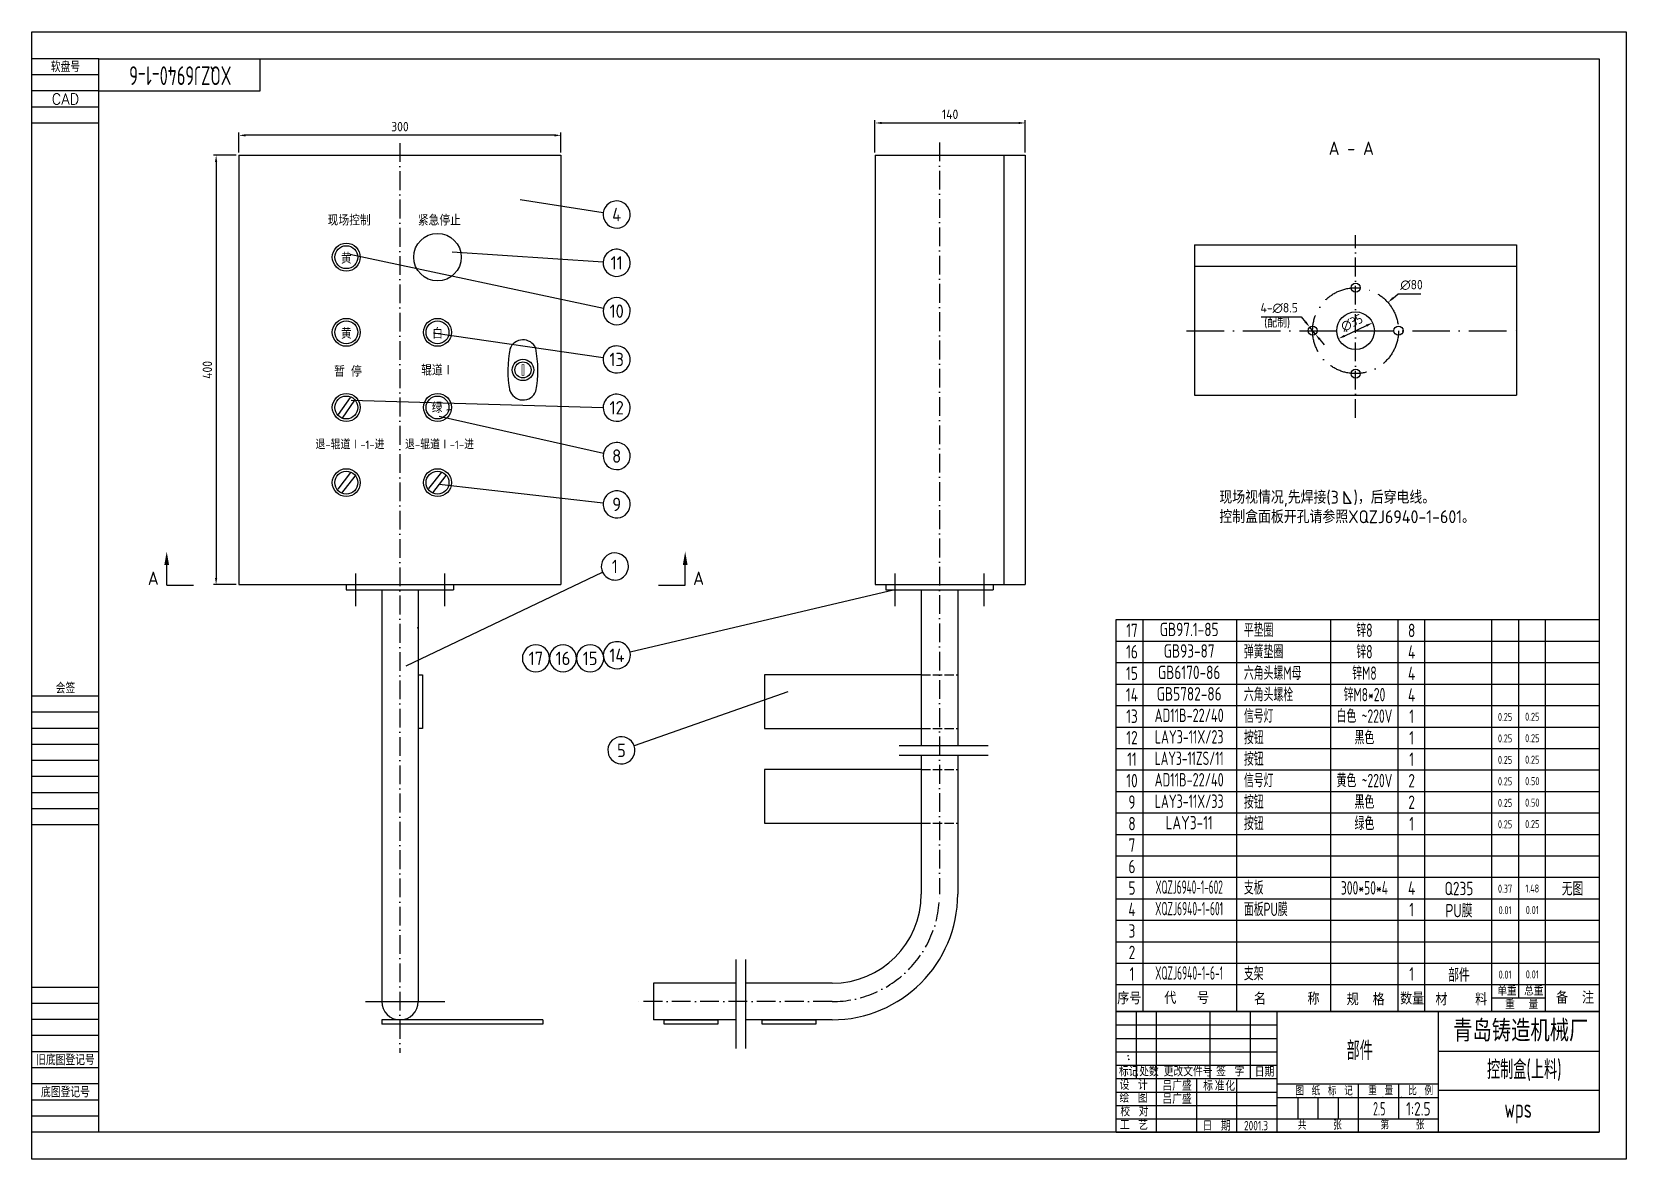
# Model space of a CAD drawing. Extents: x -101 to 1384, y -111 to 939.
import ezdxf
from ezdxf.enums import TextEntityAlignment as Align

# ---------------------------------------------------------------- set-up
doc = ezdxf.new("R2010")
doc.units = 0
doc.header["$LTSCALE"] = 3.5
for name, pattern in [('GEN3A', [3.1, 2.5, -0.6]), ('GEN7', [15, 10, -2.5, 0, -2.5]), ('GEN7A', [7.5, 5, -1.25, 0, -1.25])]:
    doc.linetypes.add(name, pattern=pattern)
doc.layers.get('0').update_dxf_attribs({"linetype": 'CONTINUOUS'})
doc.layers.get('DEFPOINTS').update_dxf_attribs({"linetype": 'CONTINUOUS'})
for name, color, linetype in [('01', 7, 'CONTINUOUS'), ('2A', 7, 'GEN7'), ('3A', 6, 'GEN3A'), ('5', 3, 'CONTINUOUS'), ('6', 2, 'CONTINUOUS'), ('7', 4, 'GEN7'), ('7A', 4, 'GEN7A'), ('DRAWING', 3, 'CONTINUOUS'), ('PAPERFRAME', 7, 'CONTINUOUS'), ('RAHM2', 1, 'CONTINUOUS'), ('RAHM3', 2, 'CONTINUOUS'), ('RAHM5', 7, 'CONTINUOUS'), ('TILE1', 5, 'CONTINUOUS')]:
    doc.layers.add(name, color=color, linetype=linetype)
doc.styles.add('HZ', font='geniso', dxfattribs={"width": 0.7, "bigfont": 'hztxt'})
doc.styles.add('HZTXT', font='ISOCP', dxfattribs={"height": 7.5, "bigfont": 'hztxt'})
doc.styles.add('ROMANC', font='romanc', dxfattribs={"height": 4})
doc.styles.get("Standard").update_dxf_attribs({"font": 'geniso.shx', "bigfont": 'hztxt.shx'})
doc.dimstyles.new('GEN-ISO', dxfattribs={"dimscale": 2.5, "dimtxt": 3.5, "dimasz": 2.5, "dimexe": 1, "dimexo": 1, "dimgap": 1.5, "dimtad": 1, "dimtoh": 1, "dimdsep": 46, "dimtxsty": 'Standard', "dimcen": 0, "dimclrd": 256, "dimclre": 256, "dimclrt": 2, "dimaunit": 1, "dimadec": 0, "dimazin": 0, "dimtp": 0.1, "dimtm": 0.1, "dimtfac": 0.71, "dimtdec": 3, "dimtmove": 0, "dimatfit": 3, "dimfxl": 1, "dimtzin": 0, "dimarcsym": 0})
doc.dimstyles.new('GEN-ISO$3', dxfattribs={"dimscale": 2.5, "dimtxt": 3.5, "dimasz": 2.5, "dimexe": 1, "dimexo": 1, "dimgap": 1.5, "dimtad": 1, "dimtoh": 1, "dimdsep": 46, "dimtxsty": 'Standard', "dimcen": 0, "dimclrd": 256, "dimclre": 256, "dimclrt": 2, "dimaunit": 1, "dimadec": 0, "dimazin": 0, "dimtp": 0.1, "dimtm": 0.1, "dimtfac": 0.71, "dimtdec": 3, "dimtofl": 0, "dimtmove": 0, "dimatfit": 0, "dimfxl": 1, "dimtzin": 0, "dimarcsym": 0})

# ---------------------------------------------------------------- blocks, each defined once
blk = doc.blocks.new('GB-A2')
for p, q in [((85, 398), (85, 410)), ((25, 398), (85, 398)), ((25, 10), (0, 10))]:
    blk.add_line(p, q)
blk.add_lwpolyline([(25, 10), (25, 410), (584, 410), (584, 10)], close=True)
at = {"layer": 'RAHM2'}
for p, q in [((25, 404), (0, 404)), ((25, 392), (0, 392))]:
    blk.add_line(p, q, dxfattribs=at)
at = {"layer": 'RAHM2', "color": 1}
for p, q in [((25, 166.5), (0, 166.5)), ((25, 154.5), (0, 154.5)), ((25, 142.5), (0, 142.5)), ((25, 130.5), (0, 130.5)), ((25, 58), (0, 58)), ((25, 46), (0, 46)), ((25, 34), (0, 34)), ((25, 22), (0, 22)), ((25, 16), (0, 16))]:
    blk.add_line(p, q, dxfattribs=at)
at = {"layer": 'RAHM3'}
for p, q in [((25, 410), (0, 410)), ((25, 398), (0, 398)), ((25, 386), (0, 386)), ((25, 172.5), (0, 172.5)), ((25, 160.5), (0, 160.5)), ((25, 148.5), (0, 148.5)), ((25, 136.5), (0, 136.5)), ((25, 124.5), (0, 124.5)), ((25, 64), (0, 64)), ((25, 52), (0, 52)), ((25, 40), (0, 40)), ((25, 28), (0, 28))]:
    blk.add_line(p, q, dxfattribs=at)
at = {"layer": 'TILE1'}
blk.add_line((0, 0), (0, 420), dxfattribs=at)
blk.add_lwpolyline([(0, 420), (594, 420), (594, 0), (0, 0)], dxfattribs=at)
at = {"layer": 'RAHM2', "style": 'HZ', "width": 0.7}
for s, p in [('软盘号', (12.5, 405)), ('会签', (12.5, 173.5)), ('旧底图登记号', (12.5, 35)), ('底图登记号', (12.5, 23))]:
    blk.add_text(s, height=4, dxfattribs=at).set_placement(p, align=Align.CENTER)
at = {"layer": 'RAHM2', "style": 'ROMANC'}
blk.add_text('CAD', height=4, dxfattribs=at).set_placement((12.5, 393), align=Align.CENTER)
at = {"layer": 'RAHM5', "style": 'HZ', "width": 0.7}
blk.add_attdef('GEN-TITLE-NR{8.15}', text='', height=7, rotation=180, dxfattribs=at).set_placement((55.29, 403.67), align=Align.MIDDLE)
blk = doc.blocks.new('GENPOS14')
at = {"color": 0, "flags": 1}
for tag, p in [('1GENPOS', (0, 0)), ('2GENPOS', (0, -1.5)), ('3GENPOS', (0, -3)), ('4GENPOS', (0, -4.5)), ('5GENPOS', (0, -6)), ('7GENPOS', (0, -9)), ('6GENPOS', (0, -7.5)), ('9GENPOS', (0, -12)), ('8GENPOS', (0, -10.5)), ('10GENPOS', (0, -13.5)), ('11GENPOS', (0, -15)), ('12GENPOS', (0, -16.5)), ('13GENPOS', (0, -18)), ('14GENPOS', (0, -19.5)), ('15GENPOS', (0, -21)), ('16GENPOS', (0, -22.5)), ('17GENPOS', (0, -24)), ('18GENPOS', (0, -25.5)), ('19GENPOS', (0, -27)), ('20GENPOS', (0, -28.5)), ('21GENPOS', (0, -30)), ('22GENPOS', (0, -31.5)), ('23GENPOS', (0, -33)), ('24GENPOS', (0, -34.5)), ('25GENPOS', (0, -36)), ('26GENPOS', (0, -37.5)), ('27GENPOS', (0, -39)), ('0GENPOS', (0, -40.5)), ('GENPOS14_VISIBLE1', (0, -42)), ('GENPOS14_VISIBLE2', (0, -43.5))]:
    blk.add_attdef(tag, p, '', height=1, dxfattribs=at)
blk = doc.blocks.new('*D7')
at = {"linetype": 'ByBlock'}
for p, q in [((91.6, 826.7), (91.6, 845.2)), ((385.4, 842.7), (97.9, 842.7)), ((391.6, 826.7), (391.6, 845.2))]:
    blk.add_line(p, q, dxfattribs=at)
for points in [[(97.9, 843.7), (97.9, 841.6), (91.6, 842.7)], [(385.4, 843.7), (385.4, 841.6), (391.6, 842.7)]]:
    blk.add_solid(points, dxfattribs=at)
at = {"layer": 'DEFPOINTS', "color": 0, "linetype": 'ByBlock'}
for p in [(91.6, 842.7), (91.6, 824.2), (391.6, 824.2)]:
    blk.add_point(p, dxfattribs=at)
at = {"color": 2, "linetype": 'ByBlock', "insert": (241.6, 850.8), "char_height": 8.75, "attachment_point": 5}
blk.add_mtext('300', dxfattribs=at)
blk = doc.blocks.new('*D8')
at = {"linetype": 'ByBlock'}
for p, q in [((89.1, 824.2), (67.9, 824.2)), ((70.4, 817.9), (70.4, 430.4)), ((89.1, 424.2), (67.9, 424.2))]:
    blk.add_line(p, q, dxfattribs=at)
for points in [[(69.3, 817.9), (71.4, 817.9), (70.4, 824.2)], [(69.3, 430.4), (71.4, 430.4), (70.4, 424.2)]]:
    blk.add_solid(points, dxfattribs=at)
at = {"layer": 'DEFPOINTS', "color": 0, "linetype": 'ByBlock'}
for p in [(91.6, 824.2), (70.4, 424.2), (91.6, 424.2)]:
    blk.add_point(p, dxfattribs=at)
at = {"color": 2, "linetype": 'ByBlock', "insert": (62.2, 624.2), "char_height": 8.75, "attachment_point": 5, "rotation": 90}
blk.add_mtext('400', dxfattribs=at)
blk = doc.blocks.new('AZJ-02')
for p, q in [((-180, 0), (-180, 45)), ((-180, 45), (0, 45)), ((-172.39, 20), (-172.39, 45)), ((-165, 0), (-165, 45)), ((-145, 20), (-145, 45)), ((-130, 20), (-130, 45)), ((-120, 0), (-120, 45)), ((-60, 45), (-60, 0)), ((0, 45), (0, 0)), ((0, 30.04), (-60, 30.04)), ((-180, 20), (-120, 20)), ((-150, 0), (-150, 20)), ((-135, 0.02), (-135, 20)), ((-119.72, 18), (-60.03, 18)), ((-89.72, 0.08), (-89.72, 18)), ((-74.72, 5.03), (-74.72, 18)), ((-119.97, 13), (-60, 13)), ((-60, 15.63), (0, 15.63)), ((-180, 0), (0, 0))]:
    blk.add_line(p, q)
for p in [(-112.84, 13), (-112.84, 13), (-105.97, 13), (-105.97, 13), (-99.09, 13), (-99.09, 13), (-92.22, 13), (-92.22, 13), (-80.62, 13), (-80.62, 13), (-73.75, 13), (-73.75, 13), (-66.88, 13), (-66.88, 13)]:
    blk.add_point(p)
at = {"layer": 'RAHM2'}
for p, q in [((-180, 40), (-120, 40)), ((-180, 35), (-120, 35)), ((-180, 30), (-120, 30)), ((-180, 25), (-120, 25)), ((-180, 15), (-120, 15)), ((-112.22, 5.03), (-112.22, 13)), ((-104.72, 5.03), (-104.72, 13)), ((-97.22, 5.03), (-97.22, 13)), ((-180, 10), (-120, 10)), ((-180, 5), (-60, 5))]:
    blk.add_line(p, q, dxfattribs=at)
at = {"layer": 'RAHM2', "style": 'HZ'}
for s, height, width, p in [('青岛铸造机械厂', 8, 0.9, (-54.46, 33.83)), ('标记', 3.5, 0.8, (-178.97, 20.85)), ('处数', 3.5, 0.8, (-171.41, 20.85)), (' 更改文件号', 3.5, 0.8, (-163.91, 20.85)), ('签  字', 3.5, 0.8, (-142.75, 20.85)), ('日期', 3.5, 0.8, (-128.38, 20.72)), ('设  计', 3.5, 0.8, (-178.71, 15.84)), ('标', 3.5, 0.8, (-147.57, 15.5)), ('准', 3.5, 0.8, (-143.25, 15.5)), ('化', 3.5, 0.8, (-139.36, 15.42)), ('绘  图', 3.5, 0.8, (-178.77, 11.02)), ('图  纸  标  记', 3, 0.8, (-113.27, 13.8)), ('重  量', 3, 0.8, (-86.09, 13.9)), ('比  例', 3, 0.8, (-71.21, 13.85)), ('校  对', 3.5, 0.8, (-178.44, 5.94)), ('工  艺', 3.5, 0.8, (-178.62, 0.92)), ('日  期', 3.5, 0.8, (-147.82, 0.62)), ('共       张', 3, 0.8, (-112.32, 1.03)), ('第       张', 3, 0.8, (-81.53, 1.11))]:
    blk.add_text(s, height=height, dxfattribs=dict(at, width=width)).set_placement(p)
at = {"layer": 'RAHM2', "color": 2, "style": 'HZ', "width": 0.8}
for tag, height, p in [('GEN-TITLE-NAME2{5.44}', 3.5, (-157.29, 15.55)), ('GEN-TITLE-NAME1{5.44}', 3.5, (-157.29, 10.64)), ('GEN-TITLE-CHKM{5.44}', 3.5, (-157.59, 5.54)), ('GEN-TITLE-SCA', 5, (-67.42, 6.24)), ('GEN-TITLE-DATE{5.44}', 3.5, (-127.89, 0.73)), ('GEN-TITLE-SHEET{2.62}', 3.5, (-105.29, 0.43)), ('GEN-TITLE-SHEET1{2.62}', 3.5, (-74.33, 0.73))]:
    blk.add_attdef(tag, text='', height=height, dxfattribs=at).set_placement(p, align=Align.CENTER)
at = {"layer": 'RAHM2', "style": 'HZ', "width": 0.6}
blk.add_attdef('WEIGHT{2.8}', text='', height=5, dxfattribs=at).set_placement((-81.98, 6.26), align=Align.CENTER)
at = {"layer": 'RAHM5', "style": 'HZ', "width": 0.7}
for tag, p in [('GEN-TITLE-MAT1{8.15}', (-89.27, 30.78)), ('GEN-TITLE-DES1{7.10}', (-27.94, 23.37)), ('GEN-TITLE-NR{8.15}', (-30.24, 7.85))]:
    blk.add_attdef(tag, text='', height=7, dxfattribs=at).set_placement(p, align=Align.MIDDLE)
blk = doc.blocks.new('*D9')
at = {"linetype": 'ByBlock'}
for p, q in [((684.1, 826.7), (684.1, 856.7)), ((690.4, 854.2), (817.9, 854.2)), ((824.1, 826.7), (824.1, 856.7))]:
    blk.add_line(p, q, dxfattribs=at)
for points in [[(690.4, 855.2), (690.4, 853.2), (684.1, 854.2)], [(817.9, 855.2), (817.9, 853.2), (824.1, 854.2)]]:
    blk.add_solid(points, dxfattribs=at)
at = {"layer": 'DEFPOINTS', "color": 0, "linetype": 'ByBlock'}
for p in [(824.1, 854.2), (684.1, 824.2), (824.1, 824.2)]:
    blk.add_point(p, dxfattribs=at)
at = {"color": 2, "linetype": 'ByBlock', "insert": (754.1, 862.3), "char_height": 8.75, "attachment_point": 5}
blk.add_mtext('140', dxfattribs=at)
blk = doc.blocks.new('*D10')
at = {"linetype": 'ByBlock'}
blk.add_line((1121.6, 656), (1141.9, 665.5), dxfattribs=at)
for points in [[(1121.1, 656.9), (1122, 655), (1115.9, 653.3)], [(1141.5, 666.4), (1142.4, 664.5), (1147.6, 668.1)]]:
    blk.add_solid(points, dxfattribs=at)
at = {"layer": 'DEFPOINTS', "color": 0, "linetype": 'ByBlock'}
for p in [(1147.6, 668.1), (1115.9, 653.3)]:
    blk.add_point(p, dxfattribs=at)
at = {"color": 2, "linetype": 'ByBlock', "insert": (1128.3, 668.1), "char_height": 8.75, "attachment_point": 5, "rotation": 25.0474}
blk.add_mtext('∅35', dxfattribs=at)
blk = doc.blocks.new('*D11')
at = {"linetype": 'ByBlock'}
for p, q in [((1166.7, 691.1), (1171.4, 695.2)), ((1171.4, 695.2), (1192.6, 695.2))]:
    blk.add_line(p, q, dxfattribs=at)
blk.add_solid([(1166, 691.9), (1167.3, 690.3), (1161.9, 687)], dxfattribs=at)
at = {"layer": 'DEFPOINTS', "color": 0, "linetype": 'ByBlock'}
for p in [(1161.9, 687), (1101.6, 634.5)]:
    blk.add_point(p, dxfattribs=at)
at = {"color": 2, "linetype": 'ByBlock', "insert": (1183.9, 703.3), "char_height": 8.75, "attachment_point": 5}
blk.add_mtext('∅80', dxfattribs=at)
blk = doc.blocks.new('*D12')
at = {"linetype": 'ByBlock'}
for p, q in [((1043.8, 673.7), (1081.2, 673.7)), ((1081.2, 673.7), (1085.1, 668.8)), ((1094.4, 657.4), (1089.1, 664)), ((1098.4, 652.6), (1102.4, 647.7))]:
    blk.add_line(p, q, dxfattribs=at)
for points in [[(1085.9, 669.5), (1084.3, 668.2), (1089.1, 664)], [(1099.2, 653.2), (1097.6, 651.9), (1094.4, 657.4)]]:
    blk.add_solid(points, dxfattribs=at)
at = {"layer": 'DEFPOINTS', "color": 0, "linetype": 'ByBlock'}
for p in [(1089.1, 664), (1094.4, 657.4)]:
    blk.add_point(p, dxfattribs=at)
at = {"color": 2, "linetype": 'ByBlock', "insert": (1060.6, 681.8), "char_height": 8.75, "attachment_point": 5}
blk.add_mtext('4-∅8.5', dxfattribs=at)
blk = doc.blocks.new('ZJ-010')
for p, q in [((-180, -10), (-180, 0)), ((0, -10), (-180, -10))]:
    blk.add_line(p, q)
at = {"layer": 'RAHM2'}
for p, q in [((-180, 0), (-168, 0)), ((-170, -10), (-170, 0)), ((-168, 0), (-133, 0)), ((-135, -10), (-135, 0)), ((-133, 0), (-88, 0)), ((-100, -10), (-100, 0)), ((-88, 0), (-78, 0)), ((-78, 0), (-40, 0)), ((-75, -10), (-75, 0)), ((-65, -10), (-65, 0)), ((-40, -10), (-40, 0)), ((-40, 0), (-30, 0)), ((-30, 0), (-20, 0)), ((-30, -5), (-30, 0)), ((-23, 0), (0, 0)), ((-20, -10), (-20, 0)), ((0, 0), (0, -10)), ((-20, -5), (-40, -5))]:
    blk.add_line(p, q, dxfattribs=at)
at = {"layer": 'RAHM2', "style": 'HZ'}
for s, height, p in [('序号', 4.5, (-179.63, -7.34)), ('代   号', 4.5, (-162.11, -7.18)), ('名      称', 4.5, (-128.68, -7.48)), ('规  格', 4.5, (-94.13, -7.72)), ('数量', 4.5, (-74.22, -7.42)), ('材    料', 4.5, (-61.06, -7.72)), ('单重', 3, (-38, -4)), ('重   量', 3, (-35.11, -9.02)), ('总重', 3, (-28, -4)), ('备  注', 4.5, (-16.11, -7.08))]:
    blk.add_text(s, height=height, dxfattribs=at).set_placement(p)
blk = doc.blocks.new('ZJ-011')
blk.add_line((-180, -8), (-180, 0))
at = {"layer": 'RAHM2'}
for p, q in [((-180, 0), (0, 0)), ((-170, -8), (-170, 0)), ((-135, -8), (-135, 0)), ((-75, -8), (-75, 0)), ((-65, -8), (-65, 0)), ((-40, -8), (-40, 0)), ((-30, -8), (-30, 0)), ((-20, -8), (-20, 0)), ((0, 0), (0, -8)), ((-100, -8), (-100, -0.02))]:
    blk.add_line(p, q, dxfattribs=at)
at = {"layer": 'RAHM3', "style": 'HZ'}
for tag, height, width, p in [('1GENST{2.0}', 5, 0.8, (-174.13, -3.98)), ('9GENST{4.5}', 5, 0.8, (-52.31, -4.16)), ('10GENST{2.2}', 3, 0.8, (-35.12, -4.24)), ('11GENST{2.2}', 3, 0.7, (-24.98, -4.18)), ('24GENST{3.5}', 5, 0.8, (-9.99, -4.18))]:
    blk.add_attdef(tag, text='', height=height, dxfattribs=dict(at, width=width)).set_placement(p, align=Align.MIDDLE)
for tag, width, p in [('5GENST{5.5}', 0.8, (-152.82, -6.15)), ('8GENST{4.5}', 0.7, (-87.51, -6.44))]:
    blk.add_attdef(tag, text='', height=5, dxfattribs=dict(at, width=width)).set_placement(p, align=Align.CENTER)
at = {"layer": 'RAHM3', "style": 'HZ', "width": 0.7}
blk.add_attdef('7GENST{9.2}', (-132.44, -6.44), '', height=5, dxfattribs=at)
at = {"layer": 'RAHM3', "color": 2, "style": 'HZ', "width": 0.8}
blk.add_attdef('2GENST{3.3}', text='', height=5, dxfattribs=at).set_placement((-69.93, -4.02), align=Align.MIDDLE)

msp = doc.modelspace()

# ---------------------------------------------------------------- linework, layer by layer
for p, q in [((1120.671, 510.944), (1120.671, 499.931)), ((1127.775, 499.931), (1120.671, 510.944)), ((1120.671, 499.931), (1127.775, 499.931)), ((200.223, 434.574), (200.223, 404.194)), ((283.004, 434.574), (283.004, 404.194)), ((702.733, 434.574), (702.733, 404.194)), ((785.514, 434.574), (785.514, 404.194)), ((258.613, 340.295), (262.613, 340.295)), ((262.613, 340.295), (262.613, 290.295)), ((581.123, 340.295), (581.123, 290.295)), ((727.123, 340.295), (581.123, 340.295)), ((262.613, 290.295), (258.613, 290.295)), ((581.123, 290.295), (727.123, 290.295)), ((706.591, 274.251), (789.461, 274.251)), ((706.591, 265.44), (789.461, 265.44)), ((727.123, 251.968), (581.123, 251.968)), ((581.123, 251.968), (581.123, 201.968)), ((581.123, 201.968), (727.123, 201.968)), ((554.574, 74.895), (554.574, -7.929)), ((563.39, 74.895), (563.39, -7.929)), ((477.743, 52.82), (477.743, 18.82)), ((554.574, 52.82), (477.743, 52.82)), ((644.123, 52.82), (563.39, 52.82)), ((374.613, 18.82), (224.613, 18.82)), ((224.613, 18.82), (224.613, 14.82)), ((374.613, 18.82), (374.613, 14.82)), ((554.574, 18.82), (477.743, 18.82)), ((487.743, 18.82), (537.743, 18.82)), ((487.743, 14.82), (487.743, 18.82)), ((537.743, 18.82), (537.743, 14.82)), ((644.123, 18.82), (563.39, 18.82)), ((579.115, 18.82), (629.115, 18.82)), ((579.115, 14.82), (579.115, 18.82)), ((629.115, 18.82), (629.115, 14.82)), ((374.613, 14.82), (224.613, 14.82)), ((537.743, 14.82), (487.743, 14.82)), ((629.115, 14.82), (579.115, 14.82))]:
    msp.add_line(p, q)
for centre, radius in [((1131.754, 700.716), 4.25), ((1131.754, 660.716), 17.5), ((1091.754, 660.716), 4.25), ((1171.754, 660.716), 4.25), ((1131.754, 620.716), 4.25)]:
    msp.add_circle(centre, radius)
for centre, radius, start in [((644.123, 135.82), 117, 270), ((644.123, 135.82), 83, 270), ((241.613, 35.82), 17, 180)]:
    msp.add_arc(centre, radius, start, 0)
at = {"layer": '01'}
for p, q in [((224.613, 419.196), (224.613, 35.82)), ((258.613, 419.196), (258.613, 35.82)), ((727.123, 419.196), (727.123, 274.251)), ((761.123, 419.196), (761.123, 274.251)), ((727.123, 265.44), (727.123, 135.82)), ((761.123, 265.44), (761.123, 135.82))]:
    msp.add_line(p, q, dxfattribs=at)
at = {"layer": '2A'}
for p, q in [((24.333, 423.746), (24.333, 442.496)), ((507.301, 423.746), (507.301, 442.496))]:
    msp.add_line(p, q, dxfattribs=at)
for points in [[(24.333, 423.746), (49.333, 423.746)], [(482.301, 423.746), (507.301, 423.746)]]:
    msp.add_lwpolyline(points, dxfattribs=at)
for points in [[(24.333, 454.996), (24.333, 454.996), (22.129, 442.496), (26.537, 442.496)], [(507.301, 454.996), (507.301, 454.996), (505.096, 442.496), (509.505, 442.496)]]:
    msp.add_solid(points, dxfattribs=at)
at = {"layer": '3A'}
for p, q in [((727.123, 340.295), (761.123, 340.295)), ((727.123, 290.295), (761.123, 290.295)), ((727.123, 251.968), (761.123, 251.968)), ((727.123, 201.968), (761.123, 201.968))]:
    msp.add_line(p, q, dxfattribs=at)
at = {"layer": '5'}
for points in [[(353.447, 782.89), (431.023, 770.855, 1), (455.974, 766.985, 1), (431.023, 770.855, 1)], [(194.839, 731.95), (431.151, 681.553, 1), (455.846, 676.287, 1), (431.151, 681.553, 1)], [(290.36, 734.071), (430.901, 724.755, 1), (456.096, 723.085, 1), (430.901, 724.755, 1)], [(272.95, 658.644), (431.004, 635.731, 1), (455.993, 632.109, 1), (431.004, 635.731, 1)], [(196.115, 595.939), (430.879, 589.278, 1), (456.118, 588.562, 1), (430.879, 589.278, 1)], [(277.994, 581.233), (431.183, 546.697, 1), (455.814, 541.143, 1), (431.183, 546.697, 1)], [(278.065, 517.822), (430.955, 500.353, 1), (456.042, 497.487, 1), (430.955, 500.353, 1)], [(247.487, 348.619), (430.387, 435.666, 1), (453.187, 446.517, 1), (430.387, 435.666, 1)], [(702.733, 419.196), (455.959, 361.256, 1), (431.377, 355.485, 1), (455.959, 361.256, 1)], [(380.877, 355.485), (380.877, 355.485, 1), (355.627, 355.485, 1), (380.877, 355.485, 1)], [(406.127, 355.485), (406.127, 355.485, 1), (380.877, 355.485, 1), (406.127, 355.485, 1)], [(431.377, 355.485), (431.377, 355.485, 1), (406.127, 355.485, 1), (431.377, 355.485, 1)], [(602.876, 324.272), (459.839, 273.99, 1), (436.018, 265.616, 1), (459.839, 273.99, 1)], [(919.808, -14.803), (919.808, -14.803), (919.746, -14.803, 1), (919.493, -14.803, 1), (919.746, -14.803, 1)], [(920.143, -14.806), (920.143, -14.806), (920.08, -14.806, 1), (919.828, -14.806, 1), (920.08, -14.806, 1)], [(920.725, -18.039), (920.697, -17.997), (920.635, -17.997, 1), (920.382, -17.997, 1), (920.635, -17.997, 1)], [(920.737, -18.331), (920.709, -18.289), (920.646, -18.289, 1), (920.394, -18.289, 1), (920.646, -18.289, 1)]]:
    msp.add_lwpolyline(points, format="xyb", dxfattribs=at)
at = {"layer": '7'}
msp.add_line((974.254, 660.716), (1289.254, 660.716), dxfattribs=at)
msp.add_circle((1131.754, 660.716), 40, dxfattribs=at)
at = {"layer": '7A'}
for p, q in [((241.613, 835.53), (241.613, -11.962)), ((744.123, 835.979), (744.123, 135.82)), ((1131.754, 579.576), (1131.754, 749.657)), ((191.613, 424.196), (191.613, 419.196)), ((291.613, 424.196), (291.613, 419.196)), ((694.123, 424.196), (694.123, 419.196)), ((794.123, 424.196), (794.123, 419.196)), ((644.123, 35.82), (460.542, 35.82))]:
    msp.add_line(p, q, dxfattribs=at)
msp.add_arc((644.123, 135.82), 100, 270, 0, dxfattribs=at)
at = {"layer": 'DRAWING'}
for p, q in [((91.613, 824.198), (391.613, 824.198)), ((91.613, 824.198), (91.613, 424.196)), ((391.613, 824.198), (391.613, 424.196)), ((684.123, 824.196), (684.123, 424.196)), ((684.123, 824.196), (824.123, 824.196)), ((804.123, 824.196), (804.123, 424.196)), ((824.123, 824.196), (824.123, 424.196)), ((981.754, 740.716), (981.754, 600.716)), ((981.754, 740.716), (1281.754, 740.716)), ((1281.754, 740.716), (1281.754, 600.716)), ((981.754, 720.716), (1281.754, 720.716)), ((195.294, 598.432), (184.102, 582.524)), ((199.398, 595.946), (187.708, 579.168)), ((981.754, 600.716), (1281.754, 600.716)), ((195.625, 528.538), (183.68, 513.074)), ((199.697, 525.283), (187.209, 509.276)), ((280.236, 529.081), (268.291, 513.617)), ((284.309, 525.825), (271.821, 509.818)), ((91.613, 424.196), (391.613, 424.196)), ((191.613, 419.196), (291.613, 419.196)), ((684.123, 424.196), (824.123, 424.196)), ((694.123, 419.196), (794.123, 419.196)), ((209.371, 35.82), (283.425, 35.82))]:
    msp.add_line(p, q, dxfattribs=at)
at = {"layer": 'DRAWING', "const_width": 0.625}
msp.add_lwpolyline([(357.148, 628.961), (357.148, 619.005), (355.156, 619.005), (355.156, 628.961)], close=True, dxfattribs=at)
at = {"layer": 'DRAWING', "color": 4}
msp.add_lwpolyline([(258.3, 383.817, 0, 0, 0), (258.3, 391.317, 2.5, 0, 0), (258.3, 398.817, 0, 0, 0)], format="xyseb", dxfattribs=at)
at = {"layer": 'DRAWING'}
for centre, radius in [((276.613, 729.196), 22.103), ((191.613, 729.196), 13), ((191.613, 729.196), 10.685), ((191.613, 659.196), 13), ((191.613, 659.196), 10.685), ((276.613, 659.196), 13), ((276.613, 659.196), 10.685), ((356.211, 624.196), 10), ((356.211, 624.196), 7.5), ((191.613, 589.196), 13), ((191.613, 589.196), 10.685), ((276.613, 589.196), 13), ((276.613, 589.196), 13), ((276.613, 589.196), 13), ((276.613, 589.196), 13), ((276.613, 589.196), 10.685), ((191.613, 519.196), 13), ((191.613, 519.196), 13), ((191.613, 519.196), 10.685), ((276.613, 519.196), 13), ((276.613, 519.196), 13), ((276.613, 519.196), 13), ((276.613, 519.196), 10.685)]:
    msp.add_circle(centre, radius, dxfattribs=at)
for centre, radius, start, end in [((447.54, 623.854), 105.405, 168.679472, 190.445833), ((356.211, 639.196), 13, 24.294619, 159.613775), ((264.705, 623.854), 105.405, 349.379643, 11.320528), ((356.211, 609.196), 13, 196.443251, 338.481256)]:
    msp.add_arc(centre, radius, start, end, dxfattribs=at)
msp.add_point((258.3, 383.817), dxfattribs=at)
at = {"layer": 'PAPERFRAME'}
msp.add_line((288.672, 587.15), (285.434, 586.611), dxfattribs=at)

# ---------------------------------------------------------------- block references
at = {"xscale": 2.5, "yscale": 2.5, "zscale": 2.5}
for name, p, values in [('GB-A2', (-101.238, -110.943), {'GEN-TITLE-NR{8.15}': 'XQZJ6940-1-6'}), ('ZJ-011', (1358.803, 391.557), {'1GENST{2.0}': '17', '5GENST{5.5}': 'GB97.1-85', '7GENST{9.2}': '平垫圈', '2GENST{3.3}': '8', '8GENST{4.5}': '锌8'}), ('ZJ-011', (1358.803, 371.557), {'1GENST{2.0}': '16', '5GENST{5.5}': 'GB93-87', '7GENST{9.2}': '弹簧垫圈', '2GENST{3.3}': '4', '8GENST{4.5}': '锌8'}), ('ZJ-011', (1358.803, 351.557), {'1GENST{2.0}': '15', '5GENST{5.5}': 'GB6170-86', '7GENST{9.2}': '六角头螺M母', '2GENST{3.3}': '4', '8GENST{4.5}': '锌M8'}), ('ZJ-011', (1358.803, 331.557), {'1GENST{2.0}': '14', '5GENST{5.5}': 'GB5782-86', '7GENST{9.2}': '六角头螺栓', '2GENST{3.3}': '4', '8GENST{4.5}': '锌M8*20'}), ('ZJ-011', (1358.803, 211.557), {'1GENST{2.0}': '8', '5GENST{5.5}': 'LAY3-11', '7GENST{9.2}': '按钮', '2GENST{3.3}': '1', '11GENST{2.2}': '0.25', '10GENST{2.2}': '0.25', '8GENST{4.5}': '绿色'}), ('ZJ-011', (1358.803, 191.557), {'1GENST{2.0}': '7'}), ('ZJ-011', (1358.803, 171.557), {'1GENST{2.0}': '6'}), ('ZJ-011', (1358.803, 111.557), {'1GENST{2.0}': '3'}), ('ZJ-011', (1358.803, 91.557), {'1GENST{2.0}': '2'}), ('AZJ-02', (1358.762, -85.943), {'GEN-TITLE-SCA': '1:2.5', 'GEN-TITLE-NR{8.15}': 'wps', 'GEN-TITLE-DES1{7.10}': '控制盒(上料)', 'GEN-TITLE-MAT1{8.15}': '部件', 'WEIGHT{2.8}': '2.5', 'GEN-TITLE-NAME2{5.44}': '吕广盛', 'GEN-TITLE-NAME1{5.44}': '吕广盛', 'GEN-TITLE-DATE{5.44}': '2001.3'})]:
    msp.add_blockref(name, p, dxfattribs=at).add_auto_attribs(values)
ref = msp.add_blockref('ZJ-011', (1358.803, 311.557), dxfattribs=dict(xscale=2.5, yscale=2.5, zscale=2.5))
ref.add_attrib('1GENST{2.0}', '13', dxfattribs={"layer": 'RAHM3', "height": 12.5, "style": 'HZ', "width": 0.8}).set_placement((923.478, 301.602), align=Align.MIDDLE)
ref.add_attrib('5GENST{5.5}', 'AD11B-22/40', dxfattribs={"layer": 'RAHM3', "height": 12.5, "style": 'HZ', "width": 0.733256}).set_placement((976.764, 296.174), align=Align.CENTER)
ref.add_attrib('7GENST{9.2}', '信号灯', (1027.704, 295.468), dxfattribs={"layer": 'RAHM3', "height": 12.5, "style": 'HZ', "width": 0.7})
ref.add_attrib('2GENST{3.3}', '1', dxfattribs={"layer": 'RAHM3', "color": 2, "height": 12.5, "style": 'HZ', "width": 0.8}).set_placement((1183.984, 301.516), align=Align.MIDDLE)
ref.add_attrib('11GENST{2.2}', '0.25', dxfattribs={"layer": 'RAHM3', "height": 7.5, "style": 'HZ', "width": 0.7}).set_placement((1296.345, 301.116), align=Align.MIDDLE)
ref.add_attrib('10GENST{2.2}', '0.25', dxfattribs={"layer": 'RAHM3', "height": 7.5, "style": 'HZ', "width": 0.8}).set_placement((1271.006, 300.946), align=Align.MIDDLE)
ref.add_attrib('8GENST{4.5}', '白色 ~220V', dxfattribs={"layer": 'RAHM3', "height": 12.5, "style": 'HZ', "width": 0.7}).set_placement((1140.021, 295.468), align=Align.CENTER)
ref = msp.add_blockref('ZJ-011', (1358.803, 291.557), dxfattribs=dict(xscale=2.5, yscale=2.5, zscale=2.5))
ref.add_attrib('1GENST{2.0}', '12', dxfattribs={"layer": 'RAHM3', "height": 12.5, "style": 'HZ', "width": 0.8}).set_placement((923.478, 281.602), align=Align.MIDDLE)
ref.add_attrib('5GENST{5.5}', 'LAY3-11X/23', dxfattribs={"layer": 'RAHM3', "height": 12.5, "style": 'HZ', "width": 0.719761}).set_placement((976.764, 276.174), align=Align.CENTER)
ref.add_attrib('7GENST{9.2}', '按钮', (1027.704, 275.468), dxfattribs={"layer": 'RAHM3', "height": 12.5, "style": 'HZ', "width": 0.7})
ref.add_attrib('2GENST{3.3}', '1', dxfattribs={"layer": 'RAHM3', "color": 2, "height": 12.5, "style": 'HZ', "width": 0.8}).set_placement((1183.984, 281.516), align=Align.MIDDLE)
ref.add_attrib('11GENST{2.2}', '0.25', dxfattribs={"layer": 'RAHM3', "height": 7.5, "style": 'HZ', "width": 0.7}).set_placement((1296.345, 281.116), align=Align.MIDDLE)
ref.add_attrib('10GENST{2.2}', '0.25', dxfattribs={"layer": 'RAHM3', "height": 7.5, "style": 'HZ', "width": 0.8}).set_placement((1271.006, 280.946), align=Align.MIDDLE)
ref.add_attrib('8GENST{4.5}', '黑色', dxfattribs={"layer": 'RAHM3', "height": 12.5, "style": 'HZ', "width": 0.7}).set_placement((1140.021, 275.468), align=Align.CENTER)
ref = msp.add_blockref('ZJ-011', (1358.803, 271.557), dxfattribs=dict(xscale=2.5, yscale=2.5, zscale=2.5))
ref.add_attrib('1GENST{2.0}', '11', dxfattribs={"layer": 'RAHM3', "height": 12.5, "style": 'HZ', "width": 0.8}).set_placement((923.478, 261.602), align=Align.MIDDLE)
ref.add_attrib('5GENST{5.5}', 'LAY3-11ZS/11', dxfattribs={"layer": 'RAHM3', "height": 12.5, "style": 'HZ', "width": 0.696203}).set_placement((976.764, 256.174), align=Align.CENTER)
ref.add_attrib('7GENST{9.2}', '按钮', (1027.704, 255.468), dxfattribs={"layer": 'RAHM3', "height": 12.5, "style": 'HZ', "width": 0.7})
ref.add_attrib('2GENST{3.3}', '1', dxfattribs={"layer": 'RAHM3', "color": 2, "height": 12.5, "style": 'HZ', "width": 0.8}).set_placement((1183.984, 261.516), align=Align.MIDDLE)
ref.add_attrib('11GENST{2.2}', '0.25', dxfattribs={"layer": 'RAHM3', "height": 7.5, "style": 'HZ', "width": 0.7}).set_placement((1296.345, 261.116), align=Align.MIDDLE)
ref.add_attrib('10GENST{2.2}', '0.25', dxfattribs={"layer": 'RAHM3', "height": 7.5, "style": 'HZ', "width": 0.8}).set_placement((1271.006, 260.946), align=Align.MIDDLE)
ref = msp.add_blockref('ZJ-011', (1358.803, 251.557), dxfattribs=dict(xscale=2.5, yscale=2.5, zscale=2.5))
ref.add_attrib('1GENST{2.0}', '10', dxfattribs={"layer": 'RAHM3', "height": 12.5, "style": 'HZ', "width": 0.8}).set_placement((923.478, 241.602), align=Align.MIDDLE)
ref.add_attrib('5GENST{5.5}', 'AD11B-22/40', dxfattribs={"layer": 'RAHM3', "height": 12.5, "style": 'HZ', "width": 0.733256}).set_placement((976.764, 236.174), align=Align.CENTER)
ref.add_attrib('7GENST{9.2}', '信号灯', (1027.704, 235.468), dxfattribs={"layer": 'RAHM3', "height": 12.5, "style": 'HZ', "width": 0.7})
ref.add_attrib('2GENST{3.3}', '2', dxfattribs={"layer": 'RAHM3', "color": 2, "height": 12.5, "style": 'HZ', "width": 0.8}).set_placement((1183.984, 241.516), align=Align.MIDDLE)
ref.add_attrib('11GENST{2.2}', '0.50', dxfattribs={"layer": 'RAHM3', "height": 7.5, "style": 'HZ', "width": 0.7}).set_placement((1296.345, 241.116), align=Align.MIDDLE)
ref.add_attrib('10GENST{2.2}', '0.25', dxfattribs={"layer": 'RAHM3', "height": 7.5, "style": 'HZ', "width": 0.8}).set_placement((1271.006, 240.946), align=Align.MIDDLE)
ref.add_attrib('8GENST{4.5}', '黄色 ~220V', dxfattribs={"layer": 'RAHM3', "height": 12.5, "style": 'HZ', "width": 0.7}).set_placement((1140.021, 235.468), align=Align.CENTER)
ref = msp.add_blockref('ZJ-011', (1358.803, 231.557), dxfattribs=dict(xscale=2.5, yscale=2.5, zscale=2.5))
ref.add_attrib('1GENST{2.0}', '9', dxfattribs={"layer": 'RAHM3', "height": 12.5, "style": 'HZ', "width": 0.8}).set_placement((923.478, 221.602), align=Align.MIDDLE)
ref.add_attrib('5GENST{5.5}', 'LAY3-11X/33', dxfattribs={"layer": 'RAHM3', "height": 12.5, "style": 'HZ', "width": 0.719761}).set_placement((976.764, 216.174), align=Align.CENTER)
ref.add_attrib('7GENST{9.2}', '按钮', (1027.704, 215.468), dxfattribs={"layer": 'RAHM3', "height": 12.5, "style": 'HZ', "width": 0.7})
ref.add_attrib('2GENST{3.3}', '2', dxfattribs={"layer": 'RAHM3', "color": 2, "height": 12.5, "style": 'HZ', "width": 0.8}).set_placement((1183.984, 221.516), align=Align.MIDDLE)
ref.add_attrib('11GENST{2.2}', '0.50', dxfattribs={"layer": 'RAHM3', "height": 7.5, "style": 'HZ', "width": 0.7}).set_placement((1296.345, 221.116), align=Align.MIDDLE)
ref.add_attrib('10GENST{2.2}', '0.25', dxfattribs={"layer": 'RAHM3', "height": 7.5, "style": 'HZ', "width": 0.8}).set_placement((1271.006, 220.946), align=Align.MIDDLE)
ref.add_attrib('8GENST{4.5}', '黑色', dxfattribs={"layer": 'RAHM3', "height": 12.5, "style": 'HZ', "width": 0.7}).set_placement((1140.021, 215.468), align=Align.CENTER)
ref = msp.add_blockref('ZJ-011', (1358.803, 151.557), dxfattribs=dict(xscale=2.5, yscale=2.5, zscale=2.5))
ref.add_attrib('1GENST{2.0}', '5', dxfattribs={"layer": 'RAHM3', "height": 12.5, "style": 'HZ', "width": 0.8}).set_placement((923.478, 141.602), align=Align.MIDDLE)
ref.add_attrib('5GENST{5.5}', 'XQZJ6940-1-602', dxfattribs={"layer": 'RAHM3', "height": 12.5, "style": 'HZ', "width": 0.557608}).set_placement((976.764, 136.174), align=Align.CENTER)
ref.add_attrib('7GENST{9.2}', '支板', (1027.704, 135.468), dxfattribs={"layer": 'RAHM3', "height": 12.5, "style": 'HZ', "width": 0.7})
ref.add_attrib('2GENST{3.3}', '4', dxfattribs={"layer": 'RAHM3', "color": 2, "height": 12.5, "style": 'HZ', "width": 0.8}).set_placement((1183.984, 141.516), align=Align.MIDDLE)
ref.add_attrib('9GENST{4.5}', 'Q235', dxfattribs={"layer": 'RAHM3', "height": 12.5, "style": 'HZ', "width": 0.8}).set_placement((1228.039, 141.158), align=Align.MIDDLE)
ref.add_attrib('24GENST{3.5}', '无图', dxfattribs={"layer": 'RAHM3', "height": 12.5, "style": 'HZ', "width": 0.8}).set_placement((1333.822, 141.116), align=Align.MIDDLE)
ref.add_attrib('11GENST{2.2}', '1.48', dxfattribs={"layer": 'RAHM3', "height": 7.5, "style": 'HZ', "width": 0.7}).set_placement((1296.345, 141.116), align=Align.MIDDLE)
ref.add_attrib('10GENST{2.2}', '0.37', dxfattribs={"layer": 'RAHM3', "height": 7.5, "style": 'HZ', "width": 0.8}).set_placement((1271.006, 140.946), align=Align.MIDDLE)
ref.add_attrib('8GENST{4.5}', '300*50*4', dxfattribs={"layer": 'RAHM3', "height": 12.5, "style": 'HZ', "width": 0.7}).set_placement((1140.021, 135.468), align=Align.CENTER)
ref = msp.add_blockref('ZJ-011', (1358.803, 131.557), dxfattribs=dict(xscale=2.5, yscale=2.5, zscale=2.5))
ref.add_attrib('1GENST{2.0}', '4', dxfattribs={"layer": 'RAHM3', "height": 12.5, "style": 'HZ', "width": 0.8}).set_placement((923.478, 121.602), align=Align.MIDDLE)
ref.add_attrib('5GENST{5.5}', 'XQZJ6940-1-601', dxfattribs={"layer": 'RAHM3', "height": 12.5, "style": 'HZ', "width": 0.572708}).set_placement((976.764, 116.174), align=Align.CENTER)
ref.add_attrib('7GENST{9.2}', '面板PU膜', (1027.704, 115.468), dxfattribs={"layer": 'RAHM3', "height": 12.5, "style": 'HZ', "width": 0.7})
ref.add_attrib('2GENST{3.3}', '1', dxfattribs={"layer": 'RAHM3', "color": 2, "height": 12.5, "style": 'HZ', "width": 0.8}).set_placement((1183.984, 121.516), align=Align.MIDDLE)
ref.add_attrib('9GENST{4.5}', 'PU膜', dxfattribs={"layer": 'RAHM3', "height": 12.5, "style": 'HZ', "width": 0.8}).set_placement((1228.039, 121.158), align=Align.MIDDLE)
ref.add_attrib('11GENST{2.2}', '0.01', dxfattribs={"layer": 'RAHM3', "height": 7.5, "style": 'HZ', "width": 0.7}).set_placement((1296.345, 121.116), align=Align.MIDDLE)
ref.add_attrib('10GENST{2.2}', '0.01', dxfattribs={"layer": 'RAHM3', "height": 7.5, "style": 'HZ', "width": 0.8}).set_placement((1271.006, 120.946), align=Align.MIDDLE)
ref = msp.add_blockref('ZJ-011', (1358.803, 71.557), dxfattribs=dict(xscale=2.5, yscale=2.5, zscale=2.5))
ref.add_attrib('1GENST{2.0}', '1', dxfattribs={"layer": 'RAHM3', "height": 12.5, "style": 'HZ', "width": 0.8}).set_placement((923.478, 61.602), align=Align.MIDDLE)
ref.add_attrib('5GENST{5.5}', 'XQZJ6940-1-6-1', dxfattribs={"layer": 'RAHM3', "height": 12.5, "style": 'HZ', "width": 0.572708}).set_placement((976.764, 56.174), align=Align.CENTER)
ref.add_attrib('7GENST{9.2}', '支架', (1027.704, 55.468), dxfattribs={"layer": 'RAHM3', "height": 12.5, "style": 'HZ', "width": 0.7})
ref.add_attrib('2GENST{3.3}', '1', dxfattribs={"layer": 'RAHM3', "color": 2, "height": 12.5, "style": 'HZ', "width": 0.8}).set_placement((1183.984, 61.516), align=Align.MIDDLE)
ref.add_attrib('9GENST{4.5}', '部件', dxfattribs={"layer": 'RAHM3', "height": 12.5, "style": 'HZ', "width": 0.8}).set_placement((1228.039, 61.158), align=Align.MIDDLE)
ref.add_attrib('11GENST{2.2}', '0.01', dxfattribs={"layer": 'RAHM3', "height": 7.5, "style": 'HZ', "width": 0.7}).set_placement((1296.345, 61.116), align=Align.MIDDLE)
ref.add_attrib('10GENST{2.2}', '0.01', dxfattribs={"layer": 'RAHM3', "height": 7.5, "style": 'HZ', "width": 0.8}).set_placement((1271.006, 60.946), align=Align.MIDDLE)
msp.add_blockref('ZJ-010', (1358.803, 51.557), dxfattribs=at)
at = {"layer": '6', "color": 7}
ref = msp.add_blockref('GENPOS14', (440.373, 762.67), dxfattribs=at)
ref.add_attrib('GENPOS14_VISIBLE1', '4', dxfattribs={"layer": '0', "color": 0, "height": 12.5}).set_placement((443.498, 768.92), align=Align.MIDDLE_CENTER)
ref = msp.add_blockref('GENPOS14', (439.123, 717.67), dxfattribs=at)
ref.add_attrib('GENPOS14_VISIBLE1', '11', dxfattribs={"layer": '0', "color": 0, "height": 12.5}).set_placement((443.498, 723.92), align=Align.MIDDLE_CENTER)
ref = msp.add_blockref('GENPOS14', (437.869, 672.67), dxfattribs=at)
ref.add_attrib('GENPOS14_VISIBLE1', '10', dxfattribs={"layer": '0', "color": 0, "height": 12.5}).set_placement((443.498, 678.92), align=Align.MIDDLE_CENTER)
ref = msp.add_blockref('GENPOS14', (437.615, 627.67), dxfattribs=at)
ref.add_attrib('GENPOS14_VISIBLE1', '13', dxfattribs={"layer": '0', "color": 0, "height": 12.5}).set_placement((443.498, 633.92), align=Align.MIDDLE_CENTER)
ref = msp.add_blockref('GENPOS14', (437.498, 582.67), dxfattribs=dict(at, xscale=1.5, yscale=1.5, zscale=1.5))
ref.add_attrib('GENPOS14_VISIBLE1', '12', dxfattribs={"layer": '0', "color": 0, "height": 12.5}).set_placement((443.498, 588.92), align=Align.MIDDLE_CENTER)
ref = msp.add_blockref('GENPOS14', (440.998, 537.67), dxfattribs=at)
ref.add_attrib('GENPOS14_VISIBLE1', '8', dxfattribs={"layer": '0', "color": 0, "height": 12.5}).set_placement((443.498, 543.92), align=Align.MIDDLE_CENTER)
ref = msp.add_blockref('GENPOS14', (440.314, 492.67), dxfattribs=at)
ref.add_attrib('GENPOS14_VISIBLE1', '9', dxfattribs={"layer": '0', "color": 0, "height": 12.5}).set_placement((443.498, 498.92), align=Align.MIDDLE_CENTER)
ref = msp.add_blockref('GENPOS14', (440.537, 434.842), dxfattribs=dict(at, xscale=2.5, yscale=2.5, zscale=2.5))
ref.add_attrib('GENPOS14_VISIBLE1', '1', dxfattribs={"layer": '0', "color": 0, "height": 12.5}).set_placement((441.787, 441.092), align=Align.MIDDLE_CENTER)
ref = msp.add_blockref('GENPOS14', (362.627, 349.235), dxfattribs=dict(at, xscale=2.5, yscale=2.5, zscale=2.5))
ref.add_attrib('GENPOS14_VISIBLE1', '17', dxfattribs={"layer": '0', "color": 0, "height": 12.5}).set_placement((368.252, 355.485), align=Align.MIDDLE_CENTER)
ref = msp.add_blockref('GENPOS14', (387.567, 349.235), dxfattribs=dict(at, xscale=2.5, yscale=2.5, zscale=2.5))
ref.add_attrib('GENPOS14_VISIBLE1', '16', dxfattribs={"layer": '0', "color": 0, "height": 12.5}).set_placement((393.502, 355.485), align=Align.MIDDLE_CENTER)
ref = msp.add_blockref('GENPOS14', (412.868, 349.235), dxfattribs=dict(at, xscale=2.5, yscale=2.5, zscale=2.5))
ref.add_attrib('GENPOS14_VISIBLE1', '15', dxfattribs={"layer": '0', "color": 0, "height": 12.5}).set_placement((418.752, 355.485), align=Align.MIDDLE_CENTER)
ref = msp.add_blockref('GENPOS14', (437.418, 352.121), dxfattribs=dict(at, xscale=2.5, yscale=2.5, zscale=2.5))
ref.add_attrib('GENPOS14_VISIBLE1', '14', dxfattribs={"layer": '0', "color": 0, "height": 12.5}).set_placement((443.668, 358.371), align=Align.MIDDLE_CENTER)
ref = msp.add_blockref('GENPOS14', (445.169, 263.553), dxfattribs=dict(at, xscale=2.5, yscale=2.5, zscale=2.5))
ref.add_attrib('GENPOS14_VISIBLE1', '5', dxfattribs={"layer": '0', "color": 0, "height": 12.5}).set_placement((447.928, 269.803), align=Align.MIDDLE_CENTER)
ref = msp.add_blockref('GENPOS14', (919.595, -14.868), dxfattribs=dict(at, xscale=0.0001, yscale=0.0001, zscale=0.0001))
ref.add_attrib('GENPOS14_VISIBLE1', '7', dxfattribs={"layer": '0', "color": 0, "height": 0.125}).set_placement((919.62, -14.806), align=Align.MIDDLE_CENTER)
ref = msp.add_blockref('GENPOS14', (919.922, -14.865), dxfattribs=dict(at, xscale=0.0001, yscale=0.0001, zscale=0.0001))
ref.add_attrib('GENPOS14_VISIBLE1', '6', dxfattribs={"layer": '0', "color": 0, "height": 0.125}).set_placement((919.954, -14.803), align=Align.MIDDLE_CENTER)
ref = msp.add_blockref('GENPOS14', (920.481, -18.059), dxfattribs=dict(at, xscale=0.01, yscale=0.01, zscale=0.01))
ref.add_attrib('GENPOS14_VISIBLE1', '3', dxfattribs={"layer": '0', "color": 0, "height": 0.125}).set_placement((920.509, -17.997), align=Align.MIDDLE_CENTER)
ref = msp.add_blockref('GENPOS14', (920.49, -18.351), dxfattribs=dict(at, xscale=0.01, yscale=0.01, zscale=0.01))
ref.add_attrib('GENPOS14_VISIBLE1', '2', dxfattribs={"layer": '0', "color": 0, "height": 0.125}).set_placement((920.52, -18.289), align=Align.MIDDLE_CENTER)

# ---------------------------------------------------------------- texts
at = {"style": 'HZTXT'}
for s, height, p in [('现场控制', 10, (174.317, 758.65)), ('紧急停止', 10, (258.316, 758.65)), (' 暂 停', 10, (174.605, 617.875)), ('辊道Ⅰ', 10, (261.41, 618.997)), ('退-辊道Ⅰ-1-进', 8, (162.934, 550.399)), ('退-辊道Ⅰ-1-进', 8, (246.328, 550.399))]:
    msp.add_text(s, height=height, dxfattribs=at).set_placement(p)
for s, height, p in [('(配制)', 8.7185, (1046.625, 663.696)), ('现场视情况,先焊接(3  )，后穿电线。', 12, (1004.878, 499.558)), ('控制盒面板开孔请参照XQZJ6940-1-601。', 12, (1004.878, 481.414))]:
    msp.add_text(s, height=height).set_placement(p)
at = {"layer": '2A'}
for p in [(11.833, 430.164), (519.801, 430.164)]:
    msp.add_text('A', height=12.5, dxfattribs=at).set_placement(p, align=Align.MIDDLE)
at = {"layer": '6', "color": 7}
msp.add_text('A - A', height=12.5, dxfattribs=at).set_placement((1127.755, 830.694), align=Align.MIDDLE)
at = {"layer": 'PAPERFRAME', "style": 'HZTXT'}
for s, p in [('黄', (186.663, 723.204)), ('黄', (186.663, 653.204)), ('白', (271.663, 653.204)), ('绿', (271.248, 583.992))]:
    msp.add_text(s, height=10, dxfattribs=at).set_placement(p)

# ---------------------------------------------------------------- dimensions: what is measured, and where the dimension line sits
at = {"layer": '5'}
dim = msp.add_linear_dim(base=(824.123, 854.196), p1=(684.123, 824.196), p2=(824.123, 824.196), dimstyle='GEN-ISO', override={"dimscale": 2.5, "dimpost": '<>'}, dxfattribs=at)
dim.commit()
dim.dimension.update_dxf_attribs({"geometry": '*D9', "text_midpoint": (754.123, 862.321)})
dim = msp.add_linear_dim(base=(91.613, 842.655), p1=(391.613, 824.198), p2=(91.613, 824.198), dimstyle='GEN-ISO', override={"dimpost": '<>'}, dxfattribs=at)
dim.commit()
dim.dimension.update_dxf_attribs({"geometry": '*D7', "text_midpoint": (241.613, 850.779), "insert": (0, 0.002)})
dim = msp.add_linear_dim(base=(70.353, 424.196), p1=(91.613, 824.198), p2=(91.613, 424.196), angle=90, dimstyle='GEN-ISO', override={"dimpost": '<>'}, dxfattribs=at)
dim.commit()
dim.dimension.update_dxf_attribs({"geometry": '*D8', "text_midpoint": (62.228, 624.197)})
for p1, p2, text, override, picture, middle in [((1101.571, 634.467), (1161.937, 686.964), '%%c<>', {"dimscale": 2.5, "dimpost": '<>'}, '*D11', (1183.873, 695.167)), ((1094.443, 657.425), (1089.064, 664.007), '4-%%c<>', {"dimpost": '<>', "dimtofl": 1, "dimatfit": 3}, '*D12', (1060.597, 673.685))]:
    dim = msp.add_diameter_dim_2p(p1=p1, p2=p2, text=text, dimstyle='GEN-ISO$3', override=override, dxfattribs=at)
    dim.commit()
    dim.dimension.update_dxf_attribs({"geometry": picture, "text_midpoint": middle, "dimtype": 163})
dim = msp.add_diameter_dim_2p(p1=(1115.9, 653.307), p2=(1147.608, 668.125), text='%%c<>', dimstyle='GEN-ISO$3', override={"dimscale": 2.5, "dimpost": '<>'}, dxfattribs=at)
dim.commit()
dim.dimension.update_dxf_attribs({"geometry": '*D10', "text_midpoint": (1128.314, 668.077)})

doc.saveas('drawing.dxf')
